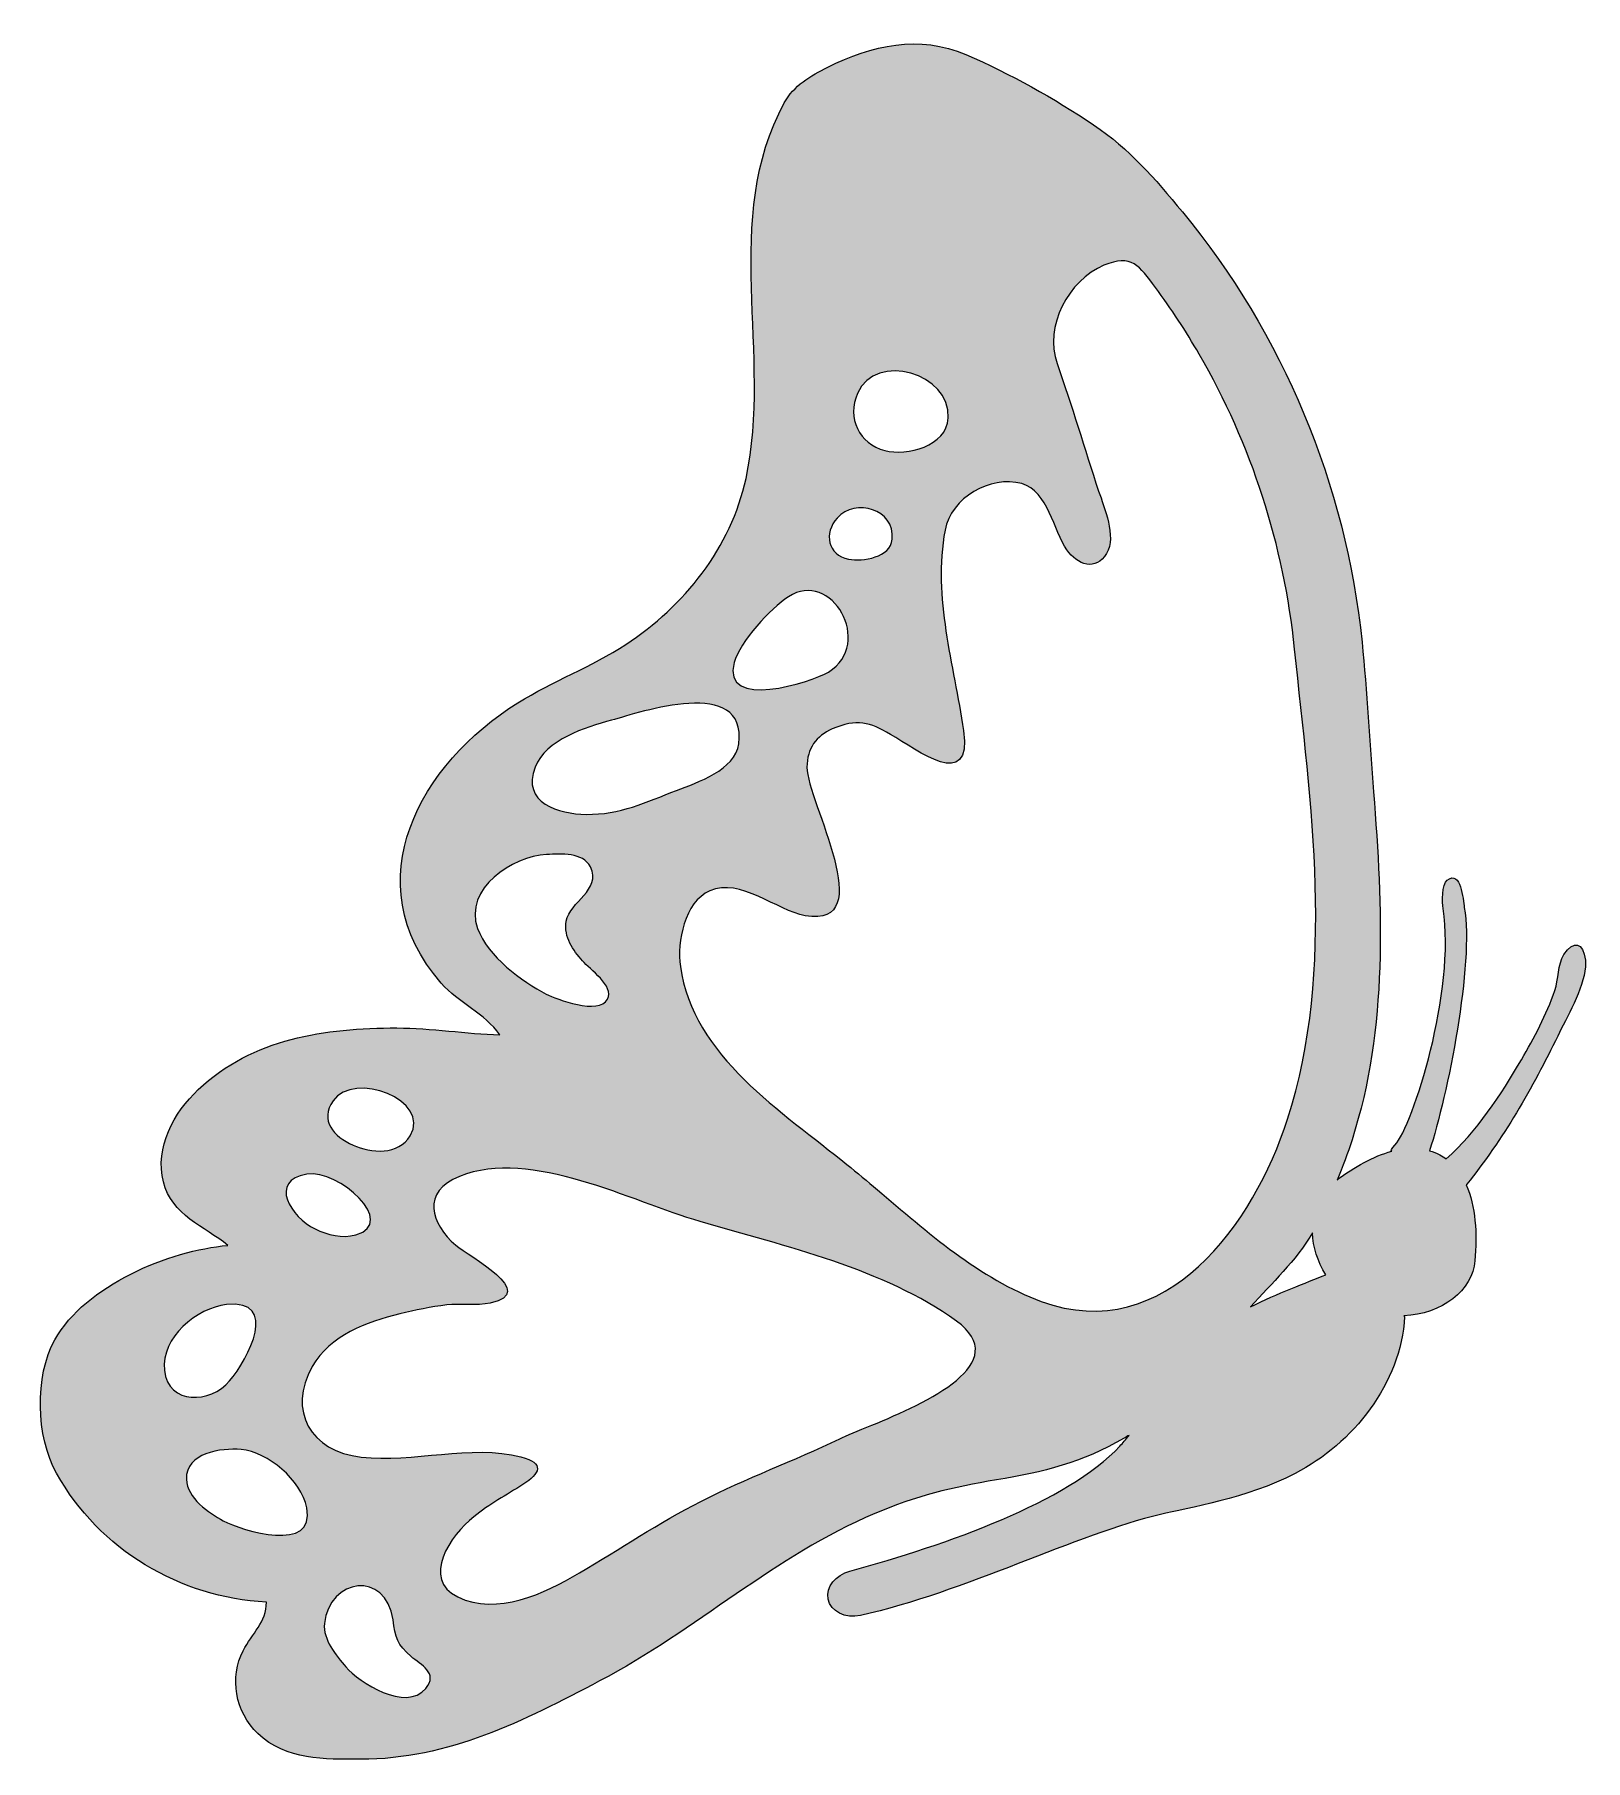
# Model space of a CAD drawing. Header units: inches. Extents: x 0 to 92, y 0 to 102.
import ezdxf

# ---------------------------------------------------------------- set-up
doc = ezdxf.new("R2010")
doc.units = ezdxf.units.IN
doc.header["$MEASUREMENT"] = 0
doc.layers.add('Layer 1', color=7, linetype='Continuous')

msp = doc.modelspace()

# ---------------------------------------------------------------- hatches: boundary and pattern name
at = {"layer": 'Layer 1', "true_color": 0xdb3d26}
h = msp.add_hatch(color=22, dxfattribs=at)
h.dxf.hatch_style = 2
edge = h.paths.add_edge_path()
edge.add_spline(control_points=[(90.25, 47.67), (89.87, 47.08), (89.94, 46.19), (89.71, 45.53), (89.21, 44.1), (88.5, 42.74), (87.74, 41.44), (86.52, 39.37), (85.09, 37.18), (83.28, 35.56), (83.16, 35.65), (83.04, 35.73), (82.9, 35.8), (82.7, 35.91), (82.5, 35.99), (82.29, 36.05), (83.36, 39.29), (84.93, 47.18), (84.35, 50.45), (84.26, 50.94), (84.18, 52.7), (83.33, 52.07), (83.02, 51.84), (83.04, 50.74), (83.09, 50.39), (83.86, 45.53), (81.3, 37.54), (80.24, 36.38), (80.02, 36.15), (79.99, 36.06), (80.05, 36.02), (78.96, 35.72), (77.84, 35.09), (76.81, 34.31), (77.14, 35.1), (77.45, 35.9), (77.7, 36.7), (79.83, 43.33), (79.52, 50.45), (78.97, 57.3), (78.73, 60.25), (78.59, 63.22), (78.29, 66.16), (77.34, 75.49), (73.62, 84.42), (67.65, 91.65), (66, 93.65), (64.51, 95.39), (62.39, 96.81), (60.05, 98.39), (57.45, 99.83), (54.82, 100.98), (52.08, 102.16), (49.24, 101.52), (46.64, 100.22), (45.63, 99.72), (44.62, 99.13), (44.07, 98.11), (40.32, 91.28), (43.39, 83.15), (41.8, 75.87), (40.91, 71.77), (38.15, 68.3), (34.68, 66.03), (32.67, 64.72), (30.34, 63.85), (28.29, 62.58), (22.52, 59), (18.53, 51.97), (23.75, 45.97), (24.77, 44.81), (26.32, 44.18), (27.22, 42.91), (25.23, 42.97), (23.16, 43.32), (21.12, 43.32), (16.86, 43.31), (12.59, 42.73), (9.35, 39.67), (7.91, 38.31), (6.77, 36.23), (7.29, 34.2), (7.78, 32.23), (9.72, 31.56), (11.11, 30.44), (7.63, 30.14), (2.65, 28.07), (0.86, 24.85), (-0.35, 22.69), (-0.26, 19.12), (0.96, 16.94), (3.49, 12.42), (8.28, 9.56), (13.39, 9.31), (13.39, 8.14), (12.54, 7.44), (12.01, 6.43), (11.19, 4.88), (11.54, 2.79), (12.88, 1.53), (14.58, -0.07), (16.82, 0), (18.97, 0), (24.19, 0), (28.62, 2.27), (33.13, 4.64), (38.87, 7.66), (43.52, 12.06), (49.43, 14.56), (51.85, 15.58), (54.04, 16.13), (56.63, 16.55), (59.47, 17.02), (61.66, 17.56), (64.2, 19.02), (64.3, 19.08), (64.39, 19.14), (64.49, 19.19), (64.3, 18.94), (64.11, 18.73), (63.95, 18.55), (60.82, 15.22), (53.7, 12.72), (47.96, 11.15), (47.13, 10.92), (46.52, 10.21), (46.66, 9.49), (46.81, 8.76), (47.68, 8.32), (48.58, 8.52), (54.72, 9.89), (61.42, 13.35), (66.35, 14.5), (67.98, 14.89), (71.45, 15.44), (74.33, 16.93), (77.74, 18.7), (80.6, 22.26), (80.81, 26.22), (80.79, 26.24), (80.78, 26.25), (80.76, 26.27), (83.02, 26.35), (84.85, 27.8), (84.97, 29.52), (85.12, 31.13), (85.02, 32.77), (84.46, 34.02), (84.47, 34.03), (84.48, 34.04), (84.49, 34.06), (86.63, 36.7), (88.41, 39.79), (89.88, 42.84), (90.39, 43.88), (91.42, 45.62), (91.52, 46.94), (91.53, 47.07), (91.53, 47.21), (91.52, 47.33), (91.41, 48.43), (90.81, 48.51), (90.25, 47.67)], knot_values=[0, 0, 0, 0, 1, 1, 1, 2, 2, 2, 3, 3, 3, 4, 4, 4, 5, 5, 5, 6, 6, 6, 7, 7, 7, 8, 8, 8, 9, 9, 9, 10, 10, 10, 11, 11, 11, 12, 12, 12, 13, 13, 13, 14, 14, 14, 15, 15, 15, 16, 16, 16, 17, 17, 17, 18, 18, 18, 19, 19, 19, 20, 20, 20, 21, 21, 21, 22, 22, 22, 23, 23, 23, 24, 24, 24, 25, 25, 25, 26, 26, 26, 27, 27, 27, 28, 28, 28, 29, 29, 29, 30, 30, 30, 31, 31, 31, 32, 32, 32, 33, 33, 33, 34, 34, 34, 35, 35, 35, 36, 36, 36, 37, 37, 37, 38, 38, 38, 39, 39, 39, 40, 40, 40, 41, 41, 41, 42, 42, 42, 43, 43, 43, 44, 44, 44, 45, 45, 45, 46, 46, 46, 47, 47, 47, 48, 48, 48, 49, 49, 49, 50, 50, 50, 51, 51, 51, 52, 52, 52, 53, 53, 53, 54, 54, 54, 54], degree=3, periodic=1)
edge = h.paths.add_edge_path()
edge.add_spline(control_points=[(48.4, 80.9), (49.51, 83.4), (53.93, 82.08), (53.78, 79.45), (53.68, 77.76), (51.34, 77.19), (50.02, 77.52), (48.5, 77.9), (47.77, 79.47), (48.4, 80.9)], knot_values=[0, 0, 0, 0, 1, 1, 1, 2, 2, 2, 3, 3, 3, 3], degree=3, periodic=1)
edge = h.paths.add_edge_path()
edge.add_spline(control_points=[(47.2, 73.52), (48.29, 74.71), (50.62, 74.06), (50.46, 72.27), (50.37, 71.19), (48.71, 70.93), (47.88, 71.09), (46.63, 71.32), (46.4, 72.64), (47.2, 73.52)], knot_values=[0, 0, 0, 0, 1, 1, 1, 2, 2, 2, 3, 3, 3, 3], degree=3, periodic=1)
edge = h.paths.add_edge_path()
edge.add_spline(control_points=[(41.1, 64.97), (41.43, 66.19), (43.26, 68.17), (44.31, 68.86), (46.85, 70.54), (49.42, 66.09), (46.68, 64.4), (45.66, 63.78), (40.33, 62.12), (41.1, 64.97)], knot_values=[0, 0, 0, 0, 1, 1, 1, 2, 2, 2, 3, 3, 3, 3], degree=3, periodic=1)
edge = h.paths.add_edge_path()
edge.add_spline(control_points=[(29.31, 58.76), (29.95, 60.41), (32.25, 61.11), (33.84, 61.55), (35.49, 62), (41.89, 64.22), (41.37, 60.14), (41.17, 58.61), (38.91, 57.86), (37.69, 57.39), (35.87, 56.69), (34.34, 55.94), (32.33, 55.97), (30.72, 55.99), (28.48, 56.65), (29.31, 58.76)], knot_values=[0, 0, 0, 0, 1, 1, 1, 2, 2, 2, 3, 3, 3, 4, 4, 4, 5, 5, 5, 5], degree=3, periodic=1)
edge = h.paths.add_edge_path()
edge.add_spline(control_points=[(25.9, 49.21), (25.06, 51.6), (27.97, 53.48), (29.99, 53.59), (30.84, 53.63), (32.15, 53.73), (32.58, 52.86), (33.26, 51.46), (31.35, 50.81), (31.15, 49.64), (31, 48.68), (31.55, 47.94), (32.12, 47.29), (32.54, 46.8), (34.02, 45.79), (33.6, 45.03), (33.08, 44.06), (30.57, 45.03), (29.97, 45.33), (28.54, 46.06), (26.48, 47.57), (25.9, 49.21)], knot_values=[0, 0, 0, 0, 1, 1, 1, 2, 2, 2, 3, 3, 3, 4, 4, 4, 5, 5, 5, 6, 6, 6, 7, 7, 7, 7], degree=3, periodic=1)
edge = h.paths.add_edge_path()
edge.add_spline(control_points=[(17.34, 39.01), (18.56, 40.79), (23.19, 39.05), (21.91, 36.93), (21.22, 35.78), (19.59, 35.89), (18.52, 36.38), (17.38, 36.89), (16.53, 37.83), (17.34, 39.01)], knot_values=[0, 0, 0, 0, 1, 1, 1, 2, 2, 2, 3, 3, 3, 3], degree=3, periodic=1)
edge = h.paths.add_edge_path()
edge.add_spline(control_points=[(15.79, 34.66), (17.65, 34.98), (21.22, 31.76), (18.69, 31.07), (17.86, 30.84), (17.03, 31.05), (16.27, 31.42), (14.87, 32.1), (13.47, 34.27), (15.79, 34.66)], knot_values=[0, 0, 0, 0, 1, 1, 1, 2, 2, 2, 3, 3, 3, 3], degree=3, periodic=1)
edge = h.paths.add_edge_path()
edge.add_spline(control_points=[(7.35, 23.05), (7.15, 24.98), (9.25, 26.74), (11.03, 26.93), (14.17, 27.27), (12.33, 23.73), (11.21, 22.41), (10.09, 21.08), (7.57, 20.96), (7.35, 23.05)], knot_values=[0, 0, 0, 0, 1, 1, 1, 2, 2, 2, 3, 3, 3, 3], degree=3, periodic=1)
edge = h.paths.add_edge_path()
edge.add_spline(control_points=[(10.83, 14.13), (9.97, 14.6), (8.69, 15.47), (8.65, 16.59), (8.6, 18.16), (10.71, 18.45), (11.89, 18.35), (13.49, 18.2), (15.44, 16.55), (15.78, 14.9), (16.34, 12.19), (11.95, 13.53), (10.83, 14.13)], knot_values=[0, 0, 0, 0, 1, 1, 1, 2, 2, 2, 3, 3, 3, 4, 4, 4, 4], degree=3, periodic=1)
edge = h.paths.add_edge_path()
edge.add_spline(control_points=[(22.84, 4.2), (21.65, 2.78), (18.88, 4.56), (18.1, 5.47), (17.52, 6.15), (16.73, 7.11), (16.83, 8.04), (17.12, 10.73), (20.46, 11.22), (20.89, 8.26), (21.04, 7.23), (21.14, 6.78), (21.96, 6.09), (22.53, 5.61), (23.59, 5.1), (22.84, 4.2)], knot_values=[0, 0, 0, 0, 1, 1, 1, 2, 2, 2, 3, 3, 3, 4, 4, 4, 5, 5, 5, 5], degree=3, periodic=1)
edge = h.paths.add_edge_path()
edge.add_spline(control_points=[(49.26, 19.79), (48.43, 19.45), (47.74, 19.18), (47.35, 18.99), (44.64, 17.69), (41.81, 16.64), (39.13, 15.28), (36.65, 14.02), (34.33, 12.45), (31.93, 11.04), (29.82, 9.81), (27.08, 8.49), (24.72, 9.62), (22.54, 10.67), (24.29, 13.27), (25.68, 14.37), (26.58, 15.09), (27.62, 15.67), (28.58, 16.27), (29.6, 16.92), (29.9, 17.55), (28.47, 17.91), (25.5, 18.68), (22.06, 17.55), (19.01, 17.9), (16, 18.24), (14.62, 20.66), (16.11, 23.27), (17.17, 25.12), (19.31, 25.91), (21.29, 26.38), (22.21, 26.6), (23.13, 26.81), (24.08, 26.91), (24.84, 26.99), (25.86, 26.86), (26.65, 27.02), (29.57, 27.62), (25.39, 29.8), (24.61, 30.45), (23.11, 31.72), (22.57, 33.63), (24.83, 34.53), (29.09, 36.22), (35, 33.04), (39.09, 31.85), (44.09, 30.39), (49.99, 29.05), (54.26, 25.96), (57.7, 23.48), (52.49, 21.12), (49.26, 19.79)], knot_values=[0, 0, 0, 0, 1, 1, 1, 2, 2, 2, 3, 3, 3, 4, 4, 4, 5, 5, 5, 6, 6, 6, 7, 7, 7, 8, 8, 8, 9, 9, 9, 10, 10, 10, 11, 11, 11, 12, 12, 12, 13, 13, 13, 14, 14, 14, 15, 15, 15, 16, 16, 16, 17, 17, 17, 17], degree=3, periodic=1)
edge = h.paths.add_edge_path()
edge.add_spline(control_points=[(59.29, 27.12), (55.67, 28.44), (52.48, 31.27), (49.58, 33.74), (48.99, 34.24), (48.38, 34.74), (47.78, 35.23), (43.98, 38.33), (38.64, 41.66), (37.91, 46.96), (37.71, 48.42), (38.15, 50.77), (39.65, 51.44), (41.45, 52.24), (43.64, 50.27), (45.31, 49.97), (49.77, 49.17), (45.41, 56.77), (45.41, 58.76), (45.41, 59.88), (45.97, 60.63), (46.91, 61.03), (48.36, 61.65), (49.13, 61.43), (50.35, 60.71), (51.98, 59.75), (55.21, 57.27), (54.68, 60.93), (54.11, 64.88), (52.85, 68.79), (53.59, 72.8), (53.94, 74.72), (56.27, 76.07), (58.13, 75.56), (59.7, 75.13), (60.03, 72.75), (60.8, 71.64), (61.42, 70.75), (62.54, 70.35), (63.16, 71.43), (63.75, 72.45), (63.02, 74.12), (62.69, 75.12), (61.84, 77.62), (61.12, 80.18), (60.23, 82.67), (59.44, 84.87), (60.9, 87.61), (63, 88.49), (64.63, 89.17), (65.11, 88.47), (66.05, 87.18), (66.99, 85.91), (67.86, 84.59), (68.65, 83.22), (71.74, 77.88), (73.67, 71.9), (74.3, 65.76), (75.23, 56.59), (76.76, 46.9), (73.88, 37.91), (71.9, 31.76), (66.67, 24.42), (59.29, 27.12)], knot_values=[0, 0, 0, 0, 1, 1, 1, 2, 2, 2, 3, 3, 3, 4, 4, 4, 5, 5, 5, 6, 6, 6, 7, 7, 7, 8, 8, 8, 9, 9, 9, 10, 10, 10, 11, 11, 11, 12, 12, 12, 13, 13, 13, 14, 14, 14, 15, 15, 15, 16, 16, 16, 17, 17, 17, 18, 18, 18, 19, 19, 19, 20, 20, 20, 21, 21, 21, 21], degree=3, periodic=1)
edge = h.paths.add_edge_path()
edge.add_spline(control_points=[(71.69, 26.8), (72.95, 28.21), (74.38, 29.52), (75.35, 31.18), (75.39, 30.36), (75.65, 29.49), (76.15, 28.7), (74.99, 28.23), (73.27, 27.6), (71.69, 26.8)], knot_values=[0, 0, 0, 0, 1, 1, 1, 2, 2, 2, 3, 3, 3, 3], degree=3, periodic=1)

# ---------------------------------------------------------------- linework, layer by layer
at = {"layer": 'Layer 1', "lineweight": 0}
for points, knots in [([(90.25, 47.67), (89.87, 47.08), (89.94, 46.19), (89.71, 45.53), (89.21, 44.1), (88.5, 42.74), (87.74, 41.44), (86.52, 39.37), (85.09, 37.18), (83.28, 35.56), (83.16, 35.65), (83.04, 35.73), (82.9, 35.8), (82.7, 35.91), (82.5, 35.99), (82.29, 36.05), (83.36, 39.29), (84.93, 47.18), (84.35, 50.45), (84.26, 50.94), (84.18, 52.7), (83.33, 52.07), (83.02, 51.84), (83.04, 50.74), (83.09, 50.39), (83.86, 45.53), (81.3, 37.54), (80.24, 36.38), (80.02, 36.15), (79.99, 36.06), (80.05, 36.02), (78.96, 35.72), (77.84, 35.09), (76.81, 34.31), (77.14, 35.1), (77.45, 35.9), (77.7, 36.7), (79.83, 43.33), (79.52, 50.45), (78.97, 57.3), (78.73, 60.25), (78.59, 63.22), (78.29, 66.16), (77.34, 75.49), (73.62, 84.42), (67.65, 91.65), (66, 93.65), (64.51, 95.39), (62.39, 96.81), (60.05, 98.39), (57.45, 99.83), (54.82, 100.98), (52.08, 102.16), (49.24, 101.52), (46.64, 100.22), (45.63, 99.72), (44.62, 99.13), (44.07, 98.11), (40.32, 91.28), (43.39, 83.15), (41.8, 75.87), (40.91, 71.77), (38.15, 68.3), (34.68, 66.03), (32.67, 64.72), (30.34, 63.85), (28.29, 62.58), (22.52, 59), (18.53, 51.97), (23.75, 45.97), (24.77, 44.81), (26.32, 44.18), (27.22, 42.91), (25.23, 42.97), (23.16, 43.32), (21.12, 43.32), (16.86, 43.31), (12.59, 42.73), (9.35, 39.67), (7.91, 38.31), (6.77, 36.23), (7.29, 34.2), (7.78, 32.23), (9.72, 31.56), (11.11, 30.44), (7.63, 30.14), (2.65, 28.07), (0.86, 24.85), (-0.35, 22.69), (-0.26, 19.12), (0.96, 16.94), (3.49, 12.42), (8.28, 9.56), (13.39, 9.31), (13.39, 8.14), (12.54, 7.44), (12.01, 6.43), (11.19, 4.88), (11.54, 2.79), (12.88, 1.53), (14.58, -0.07), (16.82, 0), (18.97, 0), (24.19, 0), (28.62, 2.27), (33.13, 4.64), (38.87, 7.66), (43.52, 12.06), (49.43, 14.56), (51.85, 15.58), (54.04, 16.13), (56.63, 16.55), (59.47, 17.02), (61.66, 17.56), (64.2, 19.02), (64.3, 19.08), (64.39, 19.14), (64.49, 19.19), (64.3, 18.94), (64.11, 18.73), (63.95, 18.55), (60.82, 15.22), (53.7, 12.72), (47.96, 11.15), (47.13, 10.92), (46.52, 10.21), (46.66, 9.49), (46.81, 8.76), (47.68, 8.32), (48.58, 8.52), (54.72, 9.89), (61.42, 13.35), (66.35, 14.5), (67.98, 14.89), (71.45, 15.44), (74.33, 16.93), (77.74, 18.7), (80.6, 22.26), (80.81, 26.22), (80.79, 26.24), (80.78, 26.25), (80.76, 26.27), (83.02, 26.35), (84.85, 27.8), (84.97, 29.52), (85.12, 31.13), (85.02, 32.77), (84.46, 34.02), (84.47, 34.03), (84.48, 34.04), (84.49, 34.06), (86.63, 36.7), (88.41, 39.79), (89.88, 42.84), (90.39, 43.88), (91.42, 45.62), (91.52, 46.94), (91.53, 47.07), (91.53, 47.21), (91.52, 47.33), (91.41, 48.43), (90.81, 48.51), (90.25, 47.67)], [0, 0, 0, 0, 1, 1, 1, 2, 2, 2, 3, 3, 3, 4, 4, 4, 5, 5, 5, 6, 6, 6, 7, 7, 7, 8, 8, 8, 9, 9, 9, 10, 10, 10, 11, 11, 11, 12, 12, 12, 13, 13, 13, 14, 14, 14, 15, 15, 15, 16, 16, 16, 17, 17, 17, 18, 18, 18, 19, 19, 19, 20, 20, 20, 21, 21, 21, 22, 22, 22, 23, 23, 23, 24, 24, 24, 25, 25, 25, 26, 26, 26, 27, 27, 27, 28, 28, 28, 29, 29, 29, 30, 30, 30, 31, 31, 31, 32, 32, 32, 33, 33, 33, 34, 34, 34, 35, 35, 35, 36, 36, 36, 37, 37, 37, 38, 38, 38, 39, 39, 39, 40, 40, 40, 41, 41, 41, 42, 42, 42, 43, 43, 43, 44, 44, 44, 45, 45, 45, 46, 46, 46, 47, 47, 47, 48, 48, 48, 49, 49, 49, 50, 50, 50, 51, 51, 51, 52, 52, 52, 53, 53, 53, 54, 54, 54, 54]), ([(59.29, 27.12), (55.67, 28.44), (52.48, 31.27), (49.58, 33.74), (48.99, 34.24), (48.38, 34.74), (47.78, 35.23), (43.98, 38.33), (38.64, 41.66), (37.91, 46.96), (37.71, 48.42), (38.15, 50.77), (39.65, 51.44), (41.45, 52.24), (43.64, 50.27), (45.31, 49.97), (49.77, 49.17), (45.41, 56.77), (45.41, 58.76), (45.41, 59.88), (45.97, 60.63), (46.91, 61.03), (48.36, 61.65), (49.13, 61.43), (50.35, 60.71), (51.98, 59.75), (55.21, 57.27), (54.68, 60.93), (54.11, 64.88), (52.85, 68.79), (53.59, 72.8), (53.94, 74.72), (56.27, 76.07), (58.13, 75.56), (59.7, 75.13), (60.03, 72.75), (60.8, 71.64), (61.42, 70.75), (62.54, 70.35), (63.16, 71.43), (63.75, 72.45), (63.02, 74.12), (62.69, 75.12), (61.84, 77.62), (61.12, 80.18), (60.23, 82.67), (59.44, 84.87), (60.9, 87.61), (63, 88.49), (64.63, 89.17), (65.11, 88.47), (66.05, 87.18), (66.99, 85.91), (67.86, 84.59), (68.65, 83.22), (71.74, 77.88), (73.67, 71.9), (74.3, 65.76), (75.23, 56.59), (76.76, 46.9), (73.88, 37.91), (71.9, 31.76), (66.67, 24.42), (59.29, 27.12)], [0, 0, 0, 0, 1, 1, 1, 2, 2, 2, 3, 3, 3, 4, 4, 4, 5, 5, 5, 6, 6, 6, 7, 7, 7, 8, 8, 8, 9, 9, 9, 10, 10, 10, 11, 11, 11, 12, 12, 12, 13, 13, 13, 14, 14, 14, 15, 15, 15, 16, 16, 16, 17, 17, 17, 18, 18, 18, 19, 19, 19, 20, 20, 20, 21, 21, 21, 21]), ([(48.4, 80.9), (49.51, 83.4), (53.93, 82.08), (53.78, 79.45), (53.68, 77.76), (51.34, 77.19), (50.02, 77.52), (48.5, 77.9), (47.77, 79.47), (48.4, 80.9)], [0, 0, 0, 0, 1, 1, 1, 2, 2, 2, 3, 3, 3, 3]), ([(47.2, 73.52), (48.29, 74.71), (50.62, 74.06), (50.46, 72.27), (50.37, 71.19), (48.71, 70.93), (47.88, 71.09), (46.63, 71.32), (46.4, 72.64), (47.2, 73.52)], [0, 0, 0, 0, 1, 1, 1, 2, 2, 2, 3, 3, 3, 3]), ([(41.1, 64.97), (41.43, 66.19), (43.26, 68.17), (44.31, 68.86), (46.85, 70.54), (49.42, 66.09), (46.68, 64.4), (45.66, 63.78), (40.33, 62.12), (41.1, 64.97)], [0, 0, 0, 0, 1, 1, 1, 2, 2, 2, 3, 3, 3, 3]), ([(29.31, 58.76), (29.95, 60.41), (32.25, 61.11), (33.84, 61.55), (35.49, 62), (41.89, 64.22), (41.37, 60.14), (41.17, 58.61), (38.91, 57.86), (37.69, 57.39), (35.87, 56.69), (34.34, 55.94), (32.33, 55.97), (30.72, 55.99), (28.48, 56.65), (29.31, 58.76)], [0, 0, 0, 0, 1, 1, 1, 2, 2, 2, 3, 3, 3, 4, 4, 4, 5, 5, 5, 5]), ([(25.9, 49.21), (25.06, 51.6), (27.97, 53.48), (29.99, 53.59), (30.84, 53.63), (32.15, 53.73), (32.58, 52.86), (33.26, 51.46), (31.35, 50.81), (31.15, 49.64), (31, 48.68), (31.55, 47.94), (32.12, 47.29), (32.54, 46.8), (34.02, 45.79), (33.6, 45.03), (33.08, 44.06), (30.57, 45.03), (29.97, 45.33), (28.54, 46.06), (26.48, 47.57), (25.9, 49.21)], [0, 0, 0, 0, 1, 1, 1, 2, 2, 2, 3, 3, 3, 4, 4, 4, 5, 5, 5, 6, 6, 6, 7, 7, 7, 7]), ([(17.34, 39.01), (18.56, 40.79), (23.19, 39.05), (21.91, 36.93), (21.22, 35.78), (19.59, 35.89), (18.52, 36.38), (17.38, 36.89), (16.53, 37.83), (17.34, 39.01)], [0, 0, 0, 0, 1, 1, 1, 2, 2, 2, 3, 3, 3, 3]), ([(49.26, 19.79), (48.43, 19.45), (47.74, 19.18), (47.35, 18.99), (44.64, 17.69), (41.81, 16.64), (39.13, 15.28), (36.65, 14.02), (34.33, 12.45), (31.93, 11.04), (29.82, 9.81), (27.08, 8.49), (24.72, 9.62), (22.54, 10.67), (24.29, 13.27), (25.68, 14.37), (26.58, 15.09), (27.62, 15.67), (28.58, 16.27), (29.6, 16.92), (29.9, 17.55), (28.47, 17.91), (25.5, 18.68), (22.06, 17.55), (19.01, 17.9), (16, 18.24), (14.62, 20.66), (16.11, 23.27), (17.17, 25.12), (19.31, 25.91), (21.29, 26.38), (22.21, 26.6), (23.13, 26.81), (24.08, 26.91), (24.84, 26.99), (25.86, 26.86), (26.65, 27.02), (29.57, 27.62), (25.39, 29.8), (24.61, 30.45), (23.11, 31.72), (22.57, 33.63), (24.83, 34.53), (29.09, 36.22), (35, 33.04), (39.09, 31.85), (44.09, 30.39), (49.99, 29.05), (54.26, 25.96), (57.7, 23.48), (52.49, 21.12), (49.26, 19.79)], [0, 0, 0, 0, 1, 1, 1, 2, 2, 2, 3, 3, 3, 4, 4, 4, 5, 5, 5, 6, 6, 6, 7, 7, 7, 8, 8, 8, 9, 9, 9, 10, 10, 10, 11, 11, 11, 12, 12, 12, 13, 13, 13, 14, 14, 14, 15, 15, 15, 16, 16, 16, 17, 17, 17, 17]), ([(15.79, 34.66), (17.65, 34.98), (21.22, 31.76), (18.69, 31.07), (17.86, 30.84), (17.03, 31.05), (16.27, 31.42), (14.87, 32.1), (13.47, 34.27), (15.79, 34.66)], [0, 0, 0, 0, 1, 1, 1, 2, 2, 2, 3, 3, 3, 3]), ([(71.69, 26.8), (72.95, 28.21), (74.38, 29.52), (75.35, 31.18), (75.39, 30.36), (75.65, 29.49), (76.15, 28.7), (74.99, 28.23), (73.27, 27.6), (71.69, 26.8)], [0, 0, 0, 0, 1, 1, 1, 2, 2, 2, 3, 3, 3, 3]), ([(7.35, 23.05), (7.15, 24.98), (9.25, 26.74), (11.03, 26.93), (14.17, 27.27), (12.33, 23.73), (11.21, 22.41), (10.09, 21.08), (7.57, 20.96), (7.35, 23.05)], [0, 0, 0, 0, 1, 1, 1, 2, 2, 2, 3, 3, 3, 3]), ([(10.83, 14.13), (9.97, 14.6), (8.69, 15.47), (8.65, 16.59), (8.6, 18.16), (10.71, 18.45), (11.89, 18.35), (13.49, 18.2), (15.44, 16.55), (15.78, 14.9), (16.34, 12.19), (11.95, 13.53), (10.83, 14.13)], [0, 0, 0, 0, 1, 1, 1, 2, 2, 2, 3, 3, 3, 4, 4, 4, 4]), ([(22.84, 4.2), (21.65, 2.78), (18.88, 4.56), (18.1, 5.47), (17.52, 6.15), (16.73, 7.11), (16.83, 8.04), (17.12, 10.73), (20.46, 11.22), (20.89, 8.26), (21.04, 7.23), (21.14, 6.78), (21.96, 6.09), (22.53, 5.61), (23.59, 5.1), (22.84, 4.2)], [0, 0, 0, 0, 1, 1, 1, 2, 2, 2, 3, 3, 3, 4, 4, 4, 5, 5, 5, 5])]:
    msp.add_open_spline(points, degree=3, knots=knots, dxfattribs=at)

doc.saveas('drawing.dxf')
